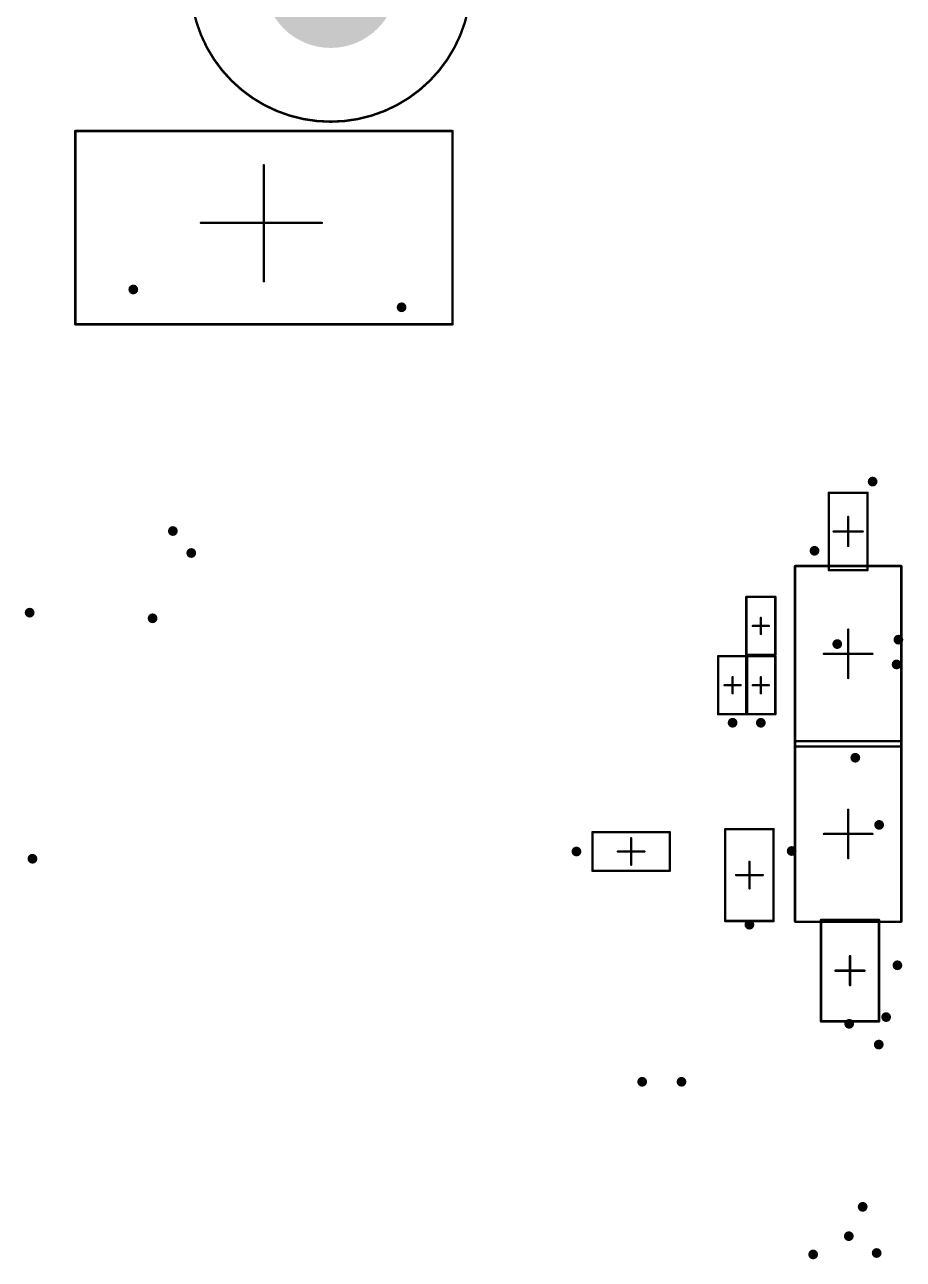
# Model space of a CAD drawing. Header units: inches. Extents: x -0.46 to 4.93, y -0.49 to 6.86.
# Drawn here: x 2.122 to 2.837, y 2.359 to 3.365 of the extents above; entities that cross this region are included whole.
import ezdxf

# ---------------------------------------------------------------- set-up
doc = ezdxf.new("R2010")
doc.units = ezdxf.units.IN
doc.header["$MEASUREMENT"] = 0
for name, color, linetype in [('Pad Holes', 156, 'Continuous'), ('Top Courtyard', 56, 'Continuous'), ('Via Holes', 16, 'Continuous')]:
    doc.layers.add(name, color=color, linetype=linetype)

# ---------------------------------------------------------------- blocks, each defined once
blk = doc.blocks.new('DCK6_65_57')
at = {"layer": 'Top Courtyard'}
for points in [[(0.0715, 0.0433, 0.00197, 0.00197, 0), (-0.0756, 0.0433, 0.00197, 0.00197, 0)], [(-0.0756, -0.0433, 0.00197, 0.00197, 0), (-0.0756, 0.0433, 0.00197, 0.00197, 0)], [(0.0715, -0.0433, 0.00197, 0.00197, 0), (0.0715, 0.0433, 0.00197, 0.00197, 0)], [(0, -0.0197, 0.00197, 0.00197, 0), (0, 0.0197, 0.00197, 0.00197, 0)], [(0.0197, 0, 0.00197, 0.00197, 0), (-0.0197, 0, 0.00197, 0.00197, 0)], [(0.0715, -0.0433, 0.00197, 0.00197, 0), (-0.0756, -0.0433, 0.00197, 0.00197, 0)]]:
    blk.add_lwpolyline(points, format="xyseb", dxfattribs=at)
for points in [[(-0.0761, 0.0433, 0.000984, 0.000984, 1), (-0.0751, 0.0433, 0.000984, 0.000984, 1)], [(-0.0761, 0.0433, 0.000984, 0.000984, 1), (-0.0751, 0.0433, 0.000984, 0.000984, 1)], [(0.071, 0.0433, 0.000984, 0.000984, 1), (0.0719, 0.0433, 0.000984, 0.000984, 1)], [(0.071, 0.0433, 0.000984, 0.000984, 1), (0.0719, 0.0433, 0.000984, 0.000984, 1)], [(-0.0005, 0.0197, 0.000984, 0.000984, 1), (0.0005, 0.0197, 0.000984, 0.000984, 1)], [(-0.0202, 0, 0.000984, 0.000984, 1), (-0.0192, 0, 0.000984, 0.000984, 1)], [(0.0192, 0, 0.000984, 0.000984, 1), (0.0202, 0, 0.000984, 0.000984, 1)], [(-0.0005, -0.0197, 0.000984, 0.000984, 1), (0.0005, -0.0197, 0.000984, 0.000984, 1)], [(-0.0761, -0.0433, 0.000984, 0.000984, 1), (-0.0751, -0.0433, 0.000984, 0.000984, 1)], [(-0.0761, -0.0433, 0.000984, 0.000984, 1), (-0.0751, -0.0433, 0.000984, 0.000984, 1)], [(0.071, -0.0433, 0.000984, 0.000984, 1), (0.0719, -0.0433, 0.000984, 0.000984, 1)], [(0.071, -0.0433, 0.000984, 0.000984, 1), (0.0719, -0.0433, 0.000984, 0.000984, 1)]]:
    blk.add_lwpolyline(points, format="xyseb", close=True, dxfattribs=at)
blk = doc.blocks.new('RESC0402_1005__N_70')
at = {"layer": 'Top Courtyard'}
for points in [[(-0.0374, -0.0197, 0.00197, 0.00197, 0), (-0.0374, 0.0197, 0.00197, 0.00197, 0)], [(0.0374, 0.0197, 0.00197, 0.00197, 0), (-0.0374, 0.0197, 0.00197, 0.00197, 0)], [(0.0374, -0.0197, 0.00197, 0.00197, 0), (0.0374, 0.0197, 0.00197, 0.00197, 0)], [(0, -0.0108, 0.00197, 0.00197, 0), (0, 0.0108, 0.00197, 0.00197, 0)], [(0.0108, 0, 0.00197, 0.00197, 0), (-0.0108, 0, 0.00197, 0.00197, 0)], [(0.0374, -0.0197, 0.00197, 0.00197, 0), (-0.0374, -0.0197, 0.00197, 0.00197, 0)]]:
    blk.add_lwpolyline(points, format="xyseb", dxfattribs=at)
for points in [[(-0.0379, 0.0197, 0.000984, 0.000984, 1), (-0.0369, 0.0197, 0.000984, 0.000984, 1)], [(-0.0379, 0.0197, 0.000984, 0.000984, 1), (-0.0369, 0.0197, 0.000984, 0.000984, 1)], [(0.0369, 0.0197, 0.000984, 0.000984, 1), (0.0379, 0.0197, 0.000984, 0.000984, 1)], [(0.0369, 0.0197, 0.000984, 0.000984, 1), (0.0379, 0.0197, 0.000984, 0.000984, 1)], [(-0.0005, 0.0108, 0.000984, 0.000984, 1), (0.0005, 0.0108, 0.000984, 0.000984, 1)], [(-0.0113, 0, 0.000984, 0.000984, 1), (-0.0103, 0, 0.000984, 0.000984, 1)], [(0.0103, 0, 0.000984, 0.000984, 1), (0.0113, 0, 0.000984, 0.000984, 1)], [(-0.0005, -0.0108, 0.000984, 0.000984, 1), (0.0005, -0.0108, 0.000984, 0.000984, 1)], [(-0.0379, -0.0197, 0.000984, 0.000984, 1), (-0.0369, -0.0197, 0.000984, 0.000984, 1)], [(-0.0379, -0.0197, 0.000984, 0.000984, 1), (-0.0369, -0.0197, 0.000984, 0.000984, 1)], [(0.0369, -0.0197, 0.000984, 0.000984, 1), (0.0379, -0.0197, 0.000984, 0.000984, 1)], [(0.0369, -0.0197, 0.000984, 0.000984, 1), (0.0379, -0.0197, 0.000984, 0.000984, 1)]]:
    blk.add_lwpolyline(points, format="xyseb", close=True, dxfattribs=at)
blk = doc.blocks.new('CAPC0402_1005_70_N_100')
at = {"layer": 'Top Courtyard'}
for points in [[(-0.0413, 0.0236, 0.00197, 0.00197, 0), (-0.0413, -0.0236, 0.00197, 0.00197, 0)], [(-0.0413, 0.0236, 0.00197, 0.00197, 0), (0.0413, 0.0236, 0.00197, 0.00197, 0)], [(0.0413, 0.0236, 0.00197, 0.00197, 0), (0.0413, -0.0236, 0.00197, 0.00197, 0)], [(0, 0.0118, 0.00197, 0.00197, 0), (0, -0.0118, 0.00197, 0.00197, 0)], [(-0.0118, 0, 0.00197, 0.00197, 0), (0.0118, 0, 0.00197, 0.00197, 0)], [(-0.0413, -0.0236, 0.00197, 0.00197, 0), (0.0413, -0.0236, 0.00197, 0.00197, 0)]]:
    blk.add_lwpolyline(points, format="xyseb", dxfattribs=at)
for points in [[(-0.0418, 0.0236, 0.000984, 0.000984, 1), (-0.0408, 0.0236, 0.000984, 0.000984, 1)], [(-0.0418, 0.0236, 0.000984, 0.000984, 1), (-0.0408, 0.0236, 0.000984, 0.000984, 1)], [(0.0408, 0.0236, 0.000984, 0.000984, 1), (0.0418, 0.0236, 0.000984, 0.000984, 1)], [(0.0408, 0.0236, 0.000984, 0.000984, 1), (0.0418, 0.0236, 0.000984, 0.000984, 1)], [(-0.0005, 0.0118, 0.000984, 0.000984, 1), (0.0005, 0.0118, 0.000984, 0.000984, 1)], [(-0.0123, 0, 0.000984, 0.000984, 1), (-0.0113, 0, 0.000984, 0.000984, 1)], [(0.0113, 0, 0.000984, 0.000984, 1), (0.0123, 0, 0.000984, 0.000984, 1)], [(-0.0005, -0.0118, 0.000984, 0.000984, 1), (0.0005, -0.0118, 0.000984, 0.000984, 1)], [(-0.0418, -0.0236, 0.000984, 0.000984, 1), (-0.0408, -0.0236, 0.000984, 0.000984, 1)], [(-0.0418, -0.0236, 0.000984, 0.000984, 1), (-0.0408, -0.0236, 0.000984, 0.000984, 1)], [(0.0408, -0.0236, 0.000984, 0.000984, 1), (0.0418, -0.0236, 0.000984, 0.000984, 1)], [(0.0408, -0.0236, 0.000984, 0.000984, 1), (0.0418, -0.0236, 0.000984, 0.000984, 1)]]:
    blk.add_lwpolyline(points, format="xyseb", close=True, dxfattribs=at)
blk = doc.blocks.new('MOUNTING_HOLE_M2_5_210')
at = {"layer": 'Pad Holes'}
h = blk.add_hatch(color=7, dxfattribs=at)
edge = h.paths.add_edge_path()
edge.add_arc((0, 0), 0.0541, 0, 360)
at = {"layer": 'Top Courtyard'}
for points in [[(0.1142, 0, 0.00197, 0.00197, 1), (-0.1142, 0, 0.00197, 0.00197, 1)], [(-0.1147, 0, 0.000984, 0.000984, 1), (-0.1137, 0, 0.000984, 0.000984, 1)], [(0.1137, 0, 0.000984, 0.000984, 1), (0.1147, 0, 0.000984, 0.000984, 1)]]:
    blk.add_lwpolyline(points, format="xyseb", close=True, dxfattribs=at)
blk = doc.blocks.new('RESC0402_1005__L_445')
at = {"layer": 'Top Courtyard'}
for points in [[(-0.0315, 0.0157, 0.00197, 0.00197, 0), (0.0315, 0.0157, 0.00197, 0.00197, 0)], [(-0.0315, -0.0157, 0.00197, 0.00197, 0), (-0.0315, 0.0157, 0.00197, 0.00197, 0)], [(0, -0.0108, 0.00197, 0.00197, 0), (0, 0.0108, 0.00197, 0.00197, 0)], [(0.0315, -0.0157, 0.00197, 0.00197, 0), (0.0315, 0.0157, 0.00197, 0.00197, 0)], [(-0.0108, 0, 0.00197, 0.00197, 0), (0.0108, 0, 0.00197, 0.00197, 0)], [(-0.0315, -0.0157, 0.00197, 0.00197, 0), (0.0315, -0.0157, 0.00197, 0.00197, 0)]]:
    blk.add_lwpolyline(points, format="xyseb", dxfattribs=at)
for points in [[(-0.032, 0.0157, 0.000984, 0.000984, 1), (-0.031, 0.0157, 0.000984, 0.000984, 1)], [(-0.032, 0.0157, 0.000984, 0.000984, 1), (-0.031, 0.0157, 0.000984, 0.000984, 1)], [(-0.0005, 0.0108, 0.000984, 0.000984, 1), (0.0005, 0.0108, 0.000984, 0.000984, 1)], [(0.031, 0.0157, 0.000984, 0.000984, 1), (0.032, 0.0157, 0.000984, 0.000984, 1)], [(0.031, 0.0157, 0.000984, 0.000984, 1), (0.032, 0.0157, 0.000984, 0.000984, 1)], [(-0.0113, 0, 0.000984, 0.000984, 1), (-0.0103, 0, 0.000984, 0.000984, 1)], [(0.0103, 0, 0.000984, 0.000984, 1), (0.0113, 0, 0.000984, 0.000984, 1)], [(-0.0005, -0.0108, 0.000984, 0.000984, 1), (0.0005, -0.0108, 0.000984, 0.000984, 1)], [(-0.032, -0.0157, 0.000984, 0.000984, 1), (-0.031, -0.0157, 0.000984, 0.000984, 1)], [(-0.032, -0.0157, 0.000984, 0.000984, 1), (-0.031, -0.0157, 0.000984, 0.000984, 1)], [(0.031, -0.0157, 0.000984, 0.000984, 1), (0.032, -0.0157, 0.000984, 0.000984, 1)], [(0.031, -0.0157, 0.000984, 0.000984, 1), (0.032, -0.0157, 0.000984, 0.000984, 1)]]:
    blk.add_lwpolyline(points, format="xyseb", close=True, dxfattribs=at)
blk = doc.blocks.new('DCK6_65_493')
at = {"layer": 'Top Courtyard'}
for points in [[(-0.0756, 0.0433, 0.00197, 0.00197, 0), (-0.0756, -0.0433, 0.00197, 0.00197, 0)], [(-0.0756, 0.0433, 0.00197, 0.00197, 0), (0.0715, 0.0433, 0.00197, 0.00197, 0)], [(0.0715, 0.0433, 0.00197, 0.00197, 0), (0.0715, -0.0433, 0.00197, 0.00197, 0)], [(0, 0.0197, 0.00197, 0.00197, 0), (0, -0.0197, 0.00197, 0.00197, 0)], [(-0.0197, 0, 0.00197, 0.00197, 0), (0.0197, 0, 0.00197, 0.00197, 0)], [(-0.0756, -0.0433, 0.00197, 0.00197, 0), (0.0715, -0.0433, 0.00197, 0.00197, 0)]]:
    blk.add_lwpolyline(points, format="xyseb", dxfattribs=at)
for points in [[(-0.0761, 0.0433, 0.000984, 0.000984, 1), (-0.0751, 0.0433, 0.000984, 0.000984, 1)], [(-0.0761, 0.0433, 0.000984, 0.000984, 1), (-0.0751, 0.0433, 0.000984, 0.000984, 1)], [(0.071, 0.0433, 0.000984, 0.000984, 1), (0.0719, 0.0433, 0.000984, 0.000984, 1)], [(0.071, 0.0433, 0.000984, 0.000984, 1), (0.0719, 0.0433, 0.000984, 0.000984, 1)], [(-0.0005, 0.0197, 0.000984, 0.000984, 1), (0.0005, 0.0197, 0.000984, 0.000984, 1)], [(-0.0202, 0, 0.000984, 0.000984, 1), (-0.0192, 0, 0.000984, 0.000984, 1)], [(0.0192, 0, 0.000984, 0.000984, 1), (0.0202, 0, 0.000984, 0.000984, 1)], [(-0.0005, -0.0197, 0.000984, 0.000984, 1), (0.0005, -0.0197, 0.000984, 0.000984, 1)], [(-0.0761, -0.0433, 0.000984, 0.000984, 1), (-0.0751, -0.0433, 0.000984, 0.000984, 1)], [(-0.0761, -0.0433, 0.000984, 0.000984, 1), (-0.0751, -0.0433, 0.000984, 0.000984, 1)], [(0.071, -0.0433, 0.000984, 0.000984, 1), (0.0719, -0.0433, 0.000984, 0.000984, 1)], [(0.071, -0.0433, 0.000984, 0.000984, 1), (0.0719, -0.0433, 0.000984, 0.000984, 1)]]:
    blk.add_lwpolyline(points, format="xyseb", close=True, dxfattribs=at)
blk = doc.blocks.new('RESC0201_0603__L_497')
at = {"layer": 'Top Courtyard'}
for points in [[(-0.0236, 0.0118, 0.00197, 0.00197, 0), (-0.0236, -0.0118, 0.00197, 0.00197, 0)], [(0.0236, 0.0118, 0.00197, 0.00197, 0), (-0.0236, 0.0118, 0.00197, 0.00197, 0)], [(0.0236, 0.0118, 0.00197, 0.00197, 0), (0.0236, -0.0118, 0.00197, 0.00197, 0)], [(-0.0065, 0, 0.00197, 0.00197, 0), (0.0065, 0, 0.00197, 0.00197, 0)], [(0, 0.0065, 0.00197, 0.00197, 0), (0, -0.0065, 0.00197, 0.00197, 0)], [(-0.0236, -0.0118, 0.00197, 0.00197, 0), (0.0236, -0.0118, 0.00197, 0.00197, 0)]]:
    blk.add_lwpolyline(points, format="xyseb", dxfattribs=at)
for points in [[(-0.0241, 0.0118, 0.000984, 0.000984, 1), (-0.0231, 0.0118, 0.000984, 0.000984, 1)], [(-0.0241, 0.0118, 0.000984, 0.000984, 1), (-0.0231, 0.0118, 0.000984, 0.000984, 1)], [(0.0231, 0.0118, 0.000984, 0.000984, 1), (0.0241, 0.0118, 0.000984, 0.000984, 1)], [(0.0231, 0.0118, 0.000984, 0.000984, 1), (0.0241, 0.0118, 0.000984, 0.000984, 1)], [(-0.007, 0, 0.000984, 0.000984, 1), (-0.006, 0, 0.000984, 0.000984, 1)], [(-0.0005, 0.0065, 0.000984, 0.000984, 1), (0.0005, 0.0065, 0.000984, 0.000984, 1)], [(0.006, 0, 0.000984, 0.000984, 1), (0.007, 0, 0.000984, 0.000984, 1)], [(-0.0005, -0.0065, 0.000984, 0.000984, 1), (0.0005, -0.0065, 0.000984, 0.000984, 1)], [(-0.0241, -0.0118, 0.000984, 0.000984, 1), (-0.0231, -0.0118, 0.000984, 0.000984, 1)], [(-0.0241, -0.0118, 0.000984, 0.000984, 1), (-0.0231, -0.0118, 0.000984, 0.000984, 1)], [(0.0231, -0.0118, 0.000984, 0.000984, 1), (0.0241, -0.0118, 0.000984, 0.000984, 1)], [(0.0231, -0.0118, 0.000984, 0.000984, 1), (0.0241, -0.0118, 0.000984, 0.000984, 1)]]:
    blk.add_lwpolyline(points, format="xyseb", close=True, dxfattribs=at)
blk = doc.blocks.new('RESC0201_0603__L_500')
at = {"layer": 'Top Courtyard'}
for points in [[(-0.0236, -0.0118, 0.00197, 0.00197, 0), (-0.0236, 0.0118, 0.00197, 0.00197, 0)], [(-0.0236, 0.0118, 0.00197, 0.00197, 0), (0.0236, 0.0118, 0.00197, 0.00197, 0)], [(0.0236, -0.0118, 0.00197, 0.00197, 0), (0.0236, 0.0118, 0.00197, 0.00197, 0)], [(0.0065, 0, 0.00197, 0.00197, 0), (-0.0065, 0, 0.00197, 0.00197, 0)], [(0, -0.0065, 0.00197, 0.00197, 0), (0, 0.0065, 0.00197, 0.00197, 0)], [(0.0236, -0.0118, 0.00197, 0.00197, 0), (-0.0236, -0.0118, 0.00197, 0.00197, 0)]]:
    blk.add_lwpolyline(points, format="xyseb", dxfattribs=at)
for points in [[(-0.0241, 0.0118, 0.000984, 0.000984, 1), (-0.0231, 0.0118, 0.000984, 0.000984, 1)], [(-0.0241, 0.0118, 0.000984, 0.000984, 1), (-0.0231, 0.0118, 0.000984, 0.000984, 1)], [(0.0231, 0.0118, 0.000984, 0.000984, 1), (0.0241, 0.0118, 0.000984, 0.000984, 1)], [(0.0231, 0.0118, 0.000984, 0.000984, 1), (0.0241, 0.0118, 0.000984, 0.000984, 1)], [(-0.007, 0, 0.000984, 0.000984, 1), (-0.006, 0, 0.000984, 0.000984, 1)], [(-0.0005, 0.0065, 0.000984, 0.000984, 1), (0.0005, 0.0065, 0.000984, 0.000984, 1)], [(0.006, 0, 0.000984, 0.000984, 1), (0.007, 0, 0.000984, 0.000984, 1)], [(-0.0005, -0.0065, 0.000984, 0.000984, 1), (0.0005, -0.0065, 0.000984, 0.000984, 1)], [(-0.0241, -0.0118, 0.000984, 0.000984, 1), (-0.0231, -0.0118, 0.000984, 0.000984, 1)], [(-0.0241, -0.0118, 0.000984, 0.000984, 1), (-0.0231, -0.0118, 0.000984, 0.000984, 1)], [(0.0231, -0.0118, 0.000984, 0.000984, 1), (0.0241, -0.0118, 0.000984, 0.000984, 1)], [(0.0231, -0.0118, 0.000984, 0.000984, 1), (0.0241, -0.0118, 0.000984, 0.000984, 1)]]:
    blk.add_lwpolyline(points, format="xyseb", close=True, dxfattribs=at)
blk = doc.blocks.new('RESC0201_0603__L_501')
at = {"layer": 'Top Courtyard'}
for points in [[(-0.0236, -0.0118, 0.00197, 0.00197, 0), (-0.0236, 0.0118, 0.00197, 0.00197, 0)], [(-0.0236, 0.0118, 0.00197, 0.00197, 0), (0.0236, 0.0118, 0.00197, 0.00197, 0)], [(0.0236, -0.0118, 0.00197, 0.00197, 0), (0.0236, 0.0118, 0.00197, 0.00197, 0)], [(0.0065, 0, 0.00197, 0.00197, 0), (-0.0065, 0, 0.00197, 0.00197, 0)], [(0, -0.0065, 0.00197, 0.00197, 0), (0, 0.0065, 0.00197, 0.00197, 0)], [(0.0236, -0.0118, 0.00197, 0.00197, 0), (-0.0236, -0.0118, 0.00197, 0.00197, 0)]]:
    blk.add_lwpolyline(points, format="xyseb", dxfattribs=at)
for points in [[(-0.0241, 0.0118, 0.000984, 0.000984, 1), (-0.0231, 0.0118, 0.000984, 0.000984, 1)], [(-0.0241, 0.0118, 0.000984, 0.000984, 1), (-0.0231, 0.0118, 0.000984, 0.000984, 1)], [(0.0231, 0.0118, 0.000984, 0.000984, 1), (0.0241, 0.0118, 0.000984, 0.000984, 1)], [(0.0231, 0.0118, 0.000984, 0.000984, 1), (0.0241, 0.0118, 0.000984, 0.000984, 1)], [(-0.007, 0, 0.000984, 0.000984, 1), (-0.006, 0, 0.000984, 0.000984, 1)], [(-0.0005, 0.0065, 0.000984, 0.000984, 1), (0.0005, 0.0065, 0.000984, 0.000984, 1)], [(0.006, 0, 0.000984, 0.000984, 1), (0.007, 0, 0.000984, 0.000984, 1)], [(-0.0005, -0.0065, 0.000984, 0.000984, 1), (0.0005, -0.0065, 0.000984, 0.000984, 1)], [(-0.0241, -0.0118, 0.000984, 0.000984, 1), (-0.0231, -0.0118, 0.000984, 0.000984, 1)], [(-0.0241, -0.0118, 0.000984, 0.000984, 1), (-0.0231, -0.0118, 0.000984, 0.000984, 1)], [(0.0231, -0.0118, 0.000984, 0.000984, 1), (0.0241, -0.0118, 0.000984, 0.000984, 1)], [(0.0231, -0.0118, 0.000984, 0.000984, 1), (0.0241, -0.0118, 0.000984, 0.000984, 1)]]:
    blk.add_lwpolyline(points, format="xyseb", close=True, dxfattribs=at)
blk = doc.blocks.new('CAPC0402_1005_60_L_837')
at = {"layer": 'Top Courtyard'}
for points in [[(0.0315, 0.0157, 0.00197, 0.00197, 0), (-0.0315, 0.0157, 0.00197, 0.00197, 0)], [(-0.0315, -0.0157, 0.00197, 0.00197, 0), (-0.0315, 0.0157, 0.00197, 0.00197, 0)], [(0, -0.0118, 0.00197, 0.00197, 0), (0, 0.0118, 0.00197, 0.00197, 0)], [(0.0315, -0.0157, 0.00197, 0.00197, 0), (0.0315, 0.0157, 0.00197, 0.00197, 0)], [(0.0118, 0, 0.00197, 0.00197, 0), (-0.0118, 0, 0.00197, 0.00197, 0)], [(0.0315, -0.0157, 0.00197, 0.00197, 0), (-0.0315, -0.0157, 0.00197, 0.00197, 0)]]:
    blk.add_lwpolyline(points, format="xyseb", dxfattribs=at)
for points in [[(-0.032, 0.0157, 0.000984, 0.000984, 1), (-0.031, 0.0157, 0.000984, 0.000984, 1)], [(-0.032, 0.0157, 0.000984, 0.000984, 1), (-0.031, 0.0157, 0.000984, 0.000984, 1)], [(-0.0005, 0.0118, 0.000984, 0.000984, 1), (0.0005, 0.0118, 0.000984, 0.000984, 1)], [(0.031, 0.0157, 0.000984, 0.000984, 1), (0.032, 0.0157, 0.000984, 0.000984, 1)], [(0.031, 0.0157, 0.000984, 0.000984, 1), (0.032, 0.0157, 0.000984, 0.000984, 1)], [(-0.0123, 0, 0.000984, 0.000984, 1), (-0.0113, 0, 0.000984, 0.000984, 1)], [(0.0113, 0, 0.000984, 0.000984, 1), (0.0123, 0, 0.000984, 0.000984, 1)], [(-0.032, -0.0157, 0.000984, 0.000984, 1), (-0.031, -0.0157, 0.000984, 0.000984, 1)], [(-0.032, -0.0157, 0.000984, 0.000984, 1), (-0.031, -0.0157, 0.000984, 0.000984, 1)], [(-0.0005, -0.0118, 0.000984, 0.000984, 1), (0.0005, -0.0118, 0.000984, 0.000984, 1)], [(0.031, -0.0157, 0.000984, 0.000984, 1), (0.032, -0.0157, 0.000984, 0.000984, 1)], [(0.031, -0.0157, 0.000984, 0.000984, 1), (0.032, -0.0157, 0.000984, 0.000984, 1)]]:
    blk.add_lwpolyline(points, format="xyseb", close=True, dxfattribs=at)
blk = doc.blocks.new('DTSM_32N_V_934')
at = {"layer": 'Top Courtyard'}
for points in [[(-0.1535, 0.0748, 0.00197, 0.00197, 0), (0.1535, 0.0748, 0.00197, 0.00197, 0)], [(-0.1535, -0.0827, 0.00197, 0.00197, 0), (-0.1535, 0.0748, 0.00197, 0.00197, 0)], [(0.1535, -0.0827, 0.00197, 0.00197, 0), (0.1535, 0.0748, 0.00197, 0.00197, 0)], [(0, 0, 0.00197, 0.00197, 0), (0, 0.0469, 0.00197, 0.00197, 0)], [(-0.0512, 0, 0.00197, 0.00197, 0), (0, 0, 0.00197, 0.00197, 0)], [(0, -0.0476, 0.00197, 0.00197, 0), (0, 0, 0.00197, 0.00197, 0)], [(0, 0, 0.00197, 0.00197, 0), (0.0472, 0, 0.00197, 0.00197, 0)], [(-0.1535, -0.0827, 0.00197, 0.00197, 0), (0.1535, -0.0827, 0.00197, 0.00197, 0)]]:
    blk.add_lwpolyline(points, format="xyseb", dxfattribs=at)
for points in [[(-0.154, 0.0748, 0.000984, 0.000984, 1), (-0.1531, 0.0748, 0.000984, 0.000984, 1)], [(-0.154, 0.0748, 0.000984, 0.000984, 1), (-0.1531, 0.0748, 0.000984, 0.000984, 1)], [(0.1531, 0.0748, 0.000984, 0.000984, 1), (0.154, 0.0748, 0.000984, 0.000984, 1)], [(0.1531, 0.0748, 0.000984, 0.000984, 1), (0.154, 0.0748, 0.000984, 0.000984, 1)], [(-0.0005, 0.0469, 0.000984, 0.000984, 1), (0.0005, 0.0469, 0.000984, 0.000984, 1)], [(-0.0517, 0, 0.000984, 0.000984, 1), (-0.0507, 0, 0.000984, 0.000984, 1)], [(-0.0005, 0, 0.000984, 0.000984, 1), (0.0005, 0, 0.000984, 0.000984, 1)], [(-0.0005, 0, 0.000984, 0.000984, 1), (0.0005, 0, 0.000984, 0.000984, 1)], [(-0.0005, 0, 0.000984, 0.000984, 1), (0.0005, 0, 0.000984, 0.000984, 1)], [(-0.0005, 0, 0.000984, 0.000984, 1), (0.0005, 0, 0.000984, 0.000984, 1)], [(0.0468, 0, 0.000984, 0.000984, 1), (0.0477, 0, 0.000984, 0.000984, 1)], [(-0.0005, -0.0476, 0.000984, 0.000984, 1), (0.0005, -0.0476, 0.000984, 0.000984, 1)], [(-0.154, -0.0827, 0.000984, 0.000984, 1), (-0.1531, -0.0827, 0.000984, 0.000984, 1)], [(-0.154, -0.0827, 0.000984, 0.000984, 1), (-0.1531, -0.0827, 0.000984, 0.000984, 1)], [(0.1531, -0.0827, 0.000984, 0.000984, 1), (0.154, -0.0827, 0.000984, 0.000984, 1)], [(0.1531, -0.0827, 0.000984, 0.000984, 1), (0.154, -0.0827, 0.000984, 0.000984, 1)]]:
    blk.add_lwpolyline(points, format="xyseb", close=True, dxfattribs=at)

msp = doc.modelspace()

# ---------------------------------------------------------------- hatches: boundary and pattern name
at = {"layer": 'Via Holes'}
h = msp.add_hatch(color=7, dxfattribs=at)
edge = h.paths.add_edge_path()
edge.add_arc((2.2101, 3.1491), 0.004, 0, 360)
h = msp.add_hatch(color=7, dxfattribs=at)
edge = h.paths.add_edge_path()
edge.add_arc((2.4285, 3.1346), 0.004, 0, 360)
h = msp.add_hatch(color=7, dxfattribs=at)
edge = h.paths.add_edge_path()
edge.add_arc((2.812, 2.9926), 0.004, 0, 360)
h = msp.add_hatch(color=7, dxfattribs=at)
edge = h.paths.add_edge_path()
edge.add_arc((2.2423, 2.9523), 0.004, 0, 360)
h = msp.add_hatch(color=7, dxfattribs=at)
edge = h.paths.add_edge_path()
edge.add_arc((2.2573, 2.9344), 0.004, 0, 360)
h = msp.add_hatch(color=7, dxfattribs=at)
edge = h.paths.add_edge_path()
edge.add_arc((2.7647, 2.9362), 0.004, 0, 360)
h = msp.add_hatch(color=7, dxfattribs=at)
edge = h.paths.add_edge_path()
edge.add_arc((2.1257, 2.8858), 0.004, 0, 360)
h = msp.add_hatch(color=7, dxfattribs=at)
edge = h.paths.add_edge_path()
edge.add_arc((2.2258, 2.8812), 0.004, 0, 360)
h = msp.add_hatch(color=7, dxfattribs=at)
edge = h.paths.add_edge_path()
edge.add_arc((2.833, 2.8638), 0.004, 0, 360)
h = msp.add_hatch(color=7, dxfattribs=at)
edge = h.paths.add_edge_path()
edge.add_arc((2.7832, 2.8602), 0.004, 0, 360)
h = msp.add_hatch(color=7, dxfattribs=at)
edge = h.paths.add_edge_path()
edge.add_arc((2.8315, 2.8436), 0.004, 0, 360)
h = msp.add_hatch(color=7, dxfattribs=at)
edge = h.paths.add_edge_path()
edge.add_arc((2.698, 2.7961), 0.004, 0, 360)
h = msp.add_hatch(color=7, dxfattribs=at)
edge = h.paths.add_edge_path()
edge.add_arc((2.721, 2.7961), 0.004, 0, 360)
h = msp.add_hatch(color=7, dxfattribs=at)
edge = h.paths.add_edge_path()
edge.add_arc((2.7979, 2.7676), 0.004, 0, 360)
h = msp.add_hatch(color=7, dxfattribs=at)
edge = h.paths.add_edge_path()
edge.add_arc((2.8173, 2.7129), 0.004, 0, 360)
h = msp.add_hatch(color=7, dxfattribs=at)
edge = h.paths.add_edge_path()
edge.add_arc((2.128, 2.6853), 0.004, 0, 360)
h = msp.add_hatch(color=7, dxfattribs=at)
edge = h.paths.add_edge_path()
edge.add_arc((2.5709, 2.6912), 0.004, 0, 360)
h = msp.add_hatch(color=7, dxfattribs=at)
edge = h.paths.add_edge_path()
edge.add_arc((2.7461, 2.6916), 0.004, 0, 360)
h = msp.add_hatch(color=7, dxfattribs=at)
edge = h.paths.add_edge_path()
edge.add_arc((2.7117, 2.6316), 0.004, 0, 360)
h = msp.add_hatch(color=7, dxfattribs=at)
edge = h.paths.add_edge_path()
edge.add_arc((2.8322, 2.5985), 0.004, 0, 360)
h = msp.add_hatch(color=7, dxfattribs=at)
edge = h.paths.add_edge_path()
edge.add_arc((2.823, 2.5563), 0.004, 0, 360)
h = msp.add_hatch(color=7, dxfattribs=at)
edge = h.paths.add_edge_path()
edge.add_arc((2.7929, 2.5508), 0.004, 0, 360)
h = msp.add_hatch(color=7, dxfattribs=at)
edge = h.paths.add_edge_path()
edge.add_arc((2.817, 2.5339), 0.004, 0, 360)
h = msp.add_hatch(color=7, dxfattribs=at)
edge = h.paths.add_edge_path()
edge.add_arc((2.6244, 2.5036), 0.004, 0, 360)
h = msp.add_hatch(color=7, dxfattribs=at)
edge = h.paths.add_edge_path()
edge.add_arc((2.6564, 2.5036), 0.004, 0, 360)
h = msp.add_hatch(color=7, dxfattribs=at)
edge = h.paths.add_edge_path()
edge.add_arc((2.8039, 2.4017), 0.004, 0, 360)
h = msp.add_hatch(color=7, dxfattribs=at)
edge = h.paths.add_edge_path()
edge.add_arc((2.7926, 2.3778), 0.004, 0, 360)
h = msp.add_hatch(color=7, dxfattribs=at)
edge = h.paths.add_edge_path()
edge.add_arc((2.7636, 2.3629), 0.004, 0, 360)
h = msp.add_hatch(color=7, dxfattribs=at)
edge = h.paths.add_edge_path()
edge.add_arc((2.8153, 2.3641), 0.004, 0, 360)

# ---------------------------------------------------------------- block references
for name, p in [('MOUNTING_HOLE_M2_5_210', (2.3708, 3.4)), ('DTSM_32N_V_934', (2.3164, 3.2034)), ('RESC0402_1005__L_445', (2.6154, 2.6912))]:
    msp.add_blockref(name, p)
for name, p, rotation in [('CAPC0402_1005_60_L_837', (2.7921, 2.952), 270), ('DCK6_65_493', (2.7921, 2.8523), 90), ('RESC0201_0603__L_500', (2.721, 2.875), 270), ('RESC0201_0603__L_497', (2.698, 2.8267), 90), ('RESC0201_0603__L_501', (2.721, 2.8267), 270), ('DCK6_65_57', (2.7921, 2.7055), 270), ('RESC0402_1005__N_70', (2.7117, 2.672), 270), ('CAPC0402_1005_70_N_100', (2.7936, 2.5941), 90)]:
    msp.add_blockref(name, p, dxfattribs=dict(rotation=rotation))

doc.saveas('drawing.dxf')
